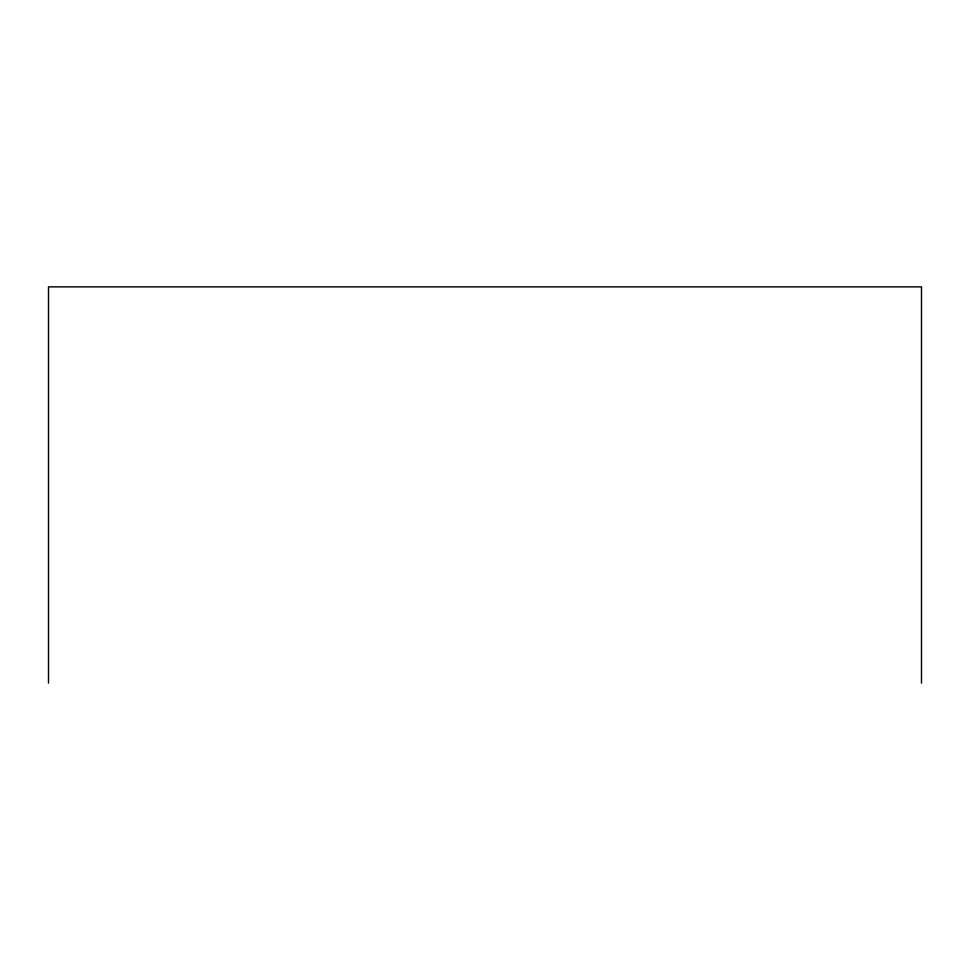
<?xml version="1.0" encoding="UTF-8"?>
<svg xmlns="http://www.w3.org/2000/svg" width="970" height="970" viewBox="0 0 970 970"><rect width="100%" height="100%" fill="white"/><g stroke="black" fill="none" stroke-linecap="round" stroke-linejoin="round"><path stroke-width="1.45" d="M921.5 683.122L921.5 286.877L48.5 286.877L48.5 683.122"/></g></svg>
